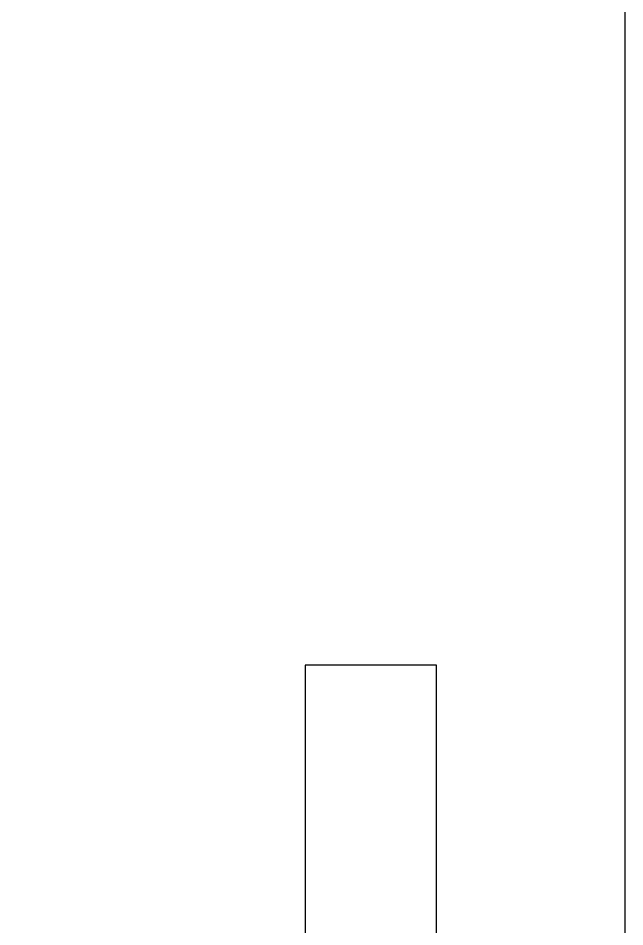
# Model space of a CAD drawing. Extents: x -236 to 261, y -182 to 182.
# Drawn here: x 105.31 to 120.13, y 26.3 to 48.47 of the extents above; entities that cross this region are included whole.
import ezdxf

# ---------------------------------------------------------------- set-up
doc = ezdxf.new("R2010")
doc.units = 0
doc.header["$MEASUREMENT"] = 0
doc.layers.add('CALQUE_PAR_D_FAUT', color=7, linetype='CONTINUOUS')

msp = doc.modelspace()

# ---------------------------------------------------------------- linework, layer by layer
at = {"layer": 'CALQUE_PAR_D_FAUT', "color": 1}
for points, knots in [([(-230.5187, 181.5562), (-231.8457, 181.5553), (-233.1179, 181.0274), (-234.0556, 180.0885), (-234.9933, 179.1497), (-235.5196, 177.8831), (-235.5187, 176.5562), (-235.5187, 176.5562), (-235.5187, -8.4438), (-235.5187, -8.4438), (-235.5179, -9.7708), (-234.99, -11.043), (-234.0511, -11.9807), (-233.1123, -12.9184), (-231.8457, -13.4447), (-230.5187, -13.4438), (-230.5187, -13.4438), (115.1243, -13.4438), (115.1243, -13.4438), (116.4513, -13.443), (117.7235, -12.9151), (118.6612, -11.9762), (119.5989, -11.0373), (120.1252, -9.7708), (120.1243, -8.4438), (120.1243, -8.4438), (120.1243, 88.0484), (120.1243, 88.0484), (120.1243, 88.0484), (120.1243, 96.0484), (120.1243, 96.0484), (120.1243, 96.0484), (120.1243, 176.5562), (120.1243, 176.5562), (120.1235, 177.8831), (119.5956, 179.1553), (118.6567, 180.093), (117.7179, 181.0307), (116.4513, 181.557), (115.1243, 181.5562), (115.1243, 181.5562), (-230.5187, 181.5562), (-230.5187, 181.5562), (-230.5187, 181.5562), (-230.5187, 181.5562), (-230.5187, 181.5562)], [0, 0, 0, 0, 0.0666667, 0.0666667, 0.0666667, 0.1333333, 0.1333333, 0.1333333, 0.2, 0.2, 0.2, 0.2666667, 0.2666667, 0.2666667, 0.3333333, 0.3333333, 0.3333333, 0.4, 0.4, 0.4, 0.4666667, 0.4666667, 0.4666667, 0.5333333, 0.5333333, 0.5333333, 0.6, 0.6, 0.6, 0.6666667, 0.6666667, 0.6666667, 0.7333333, 0.7333333, 0.7333333, 0.8, 0.8, 0.8, 0.8666667, 0.8666667, 0.8666667, 0.9333333, 0.9333333, 0.9333333, 1, 1, 1, 1]), ([(112.3243, 16.6812), (112.3243, 16.6812), (112.3243, 32.6812), (112.3243, 32.6812), (112.3243, 32.6812), (115.5243, 32.6812), (115.5243, 32.6812), (115.5243, 32.6812), (115.5243, 16.6812), (115.5243, 16.6812), (115.5243, 16.6812), (112.3243, 16.6812), (112.3243, 16.6812), (112.3243, 16.6812), (112.3243, 16.6812), (112.3243, 16.6812)], [0, 0, 0, 0, 0.2, 0.2, 0.2, 0.4, 0.4, 0.4, 0.6, 0.6, 0.6, 0.8, 0.8, 0.8, 1, 1, 1, 1])]:
    msp.add_open_spline(points, degree=3, knots=knots, dxfattribs=at)

doc.saveas('drawing.dxf')
